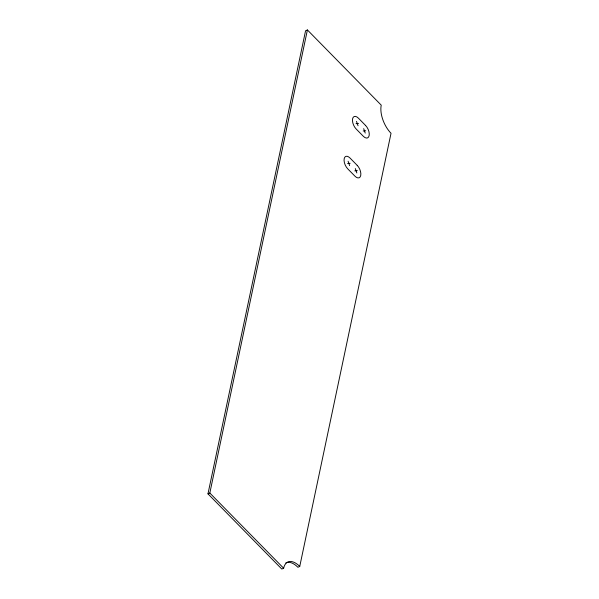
<?xml version="1.0" encoding="UTF-8"?>
<svg xmlns="http://www.w3.org/2000/svg" width="599" height="599" viewBox="0 0 599 599"><rect width="100%" height="100%" fill="white"/><g stroke="black" fill="none" stroke-linecap="round" stroke-linejoin="round"><path stroke-width="0.9" d="M299.74 566.452A21.279 11.044 65.8 0 0 283.649 568.226L281.807 569.05L207.973 493.853L305.565 30.774L307.407 29.95L381.234 105.147A21.279 11.044 65.8 0 0 391.027 133.278L299.74 566.452L297.898 567.283A21.279 11.044 65.8 0 0 285.805 562.925M207.973 493.853L209.822 493.029L307.407 29.95M356.001 123.694L358.531 123.416M363.196 131.016L365.719 130.739M347.6 163.557L350.13 163.28M354.788 170.88L357.318 170.603M209.822 493.029L283.649 568.226M363.69 128.665L365.225 133.083M356.495 121.342L358.037 125.76M355.289 168.536L356.824 172.954M348.094 161.213L349.636 165.631M365.592 125.476L358.404 118.153A7.682 3.991 65.8 0 0 352.594 118.789A7.682 3.991 65.8 0 0 356.128 128.95L363.316 136.273A7.682 3.991 65.8 0 0 369.134 135.636A7.682 3.991 65.8 0 0 365.592 125.476M357.191 165.346L350.003 158.024A7.682 3.991 65.8 0 0 344.193 158.66A7.682 3.991 65.8 0 0 347.727 168.821L354.915 176.143A7.682 3.991 65.8 0 0 360.733 175.507A7.682 3.991 65.8 0 0 357.191 165.346"/></g></svg>
